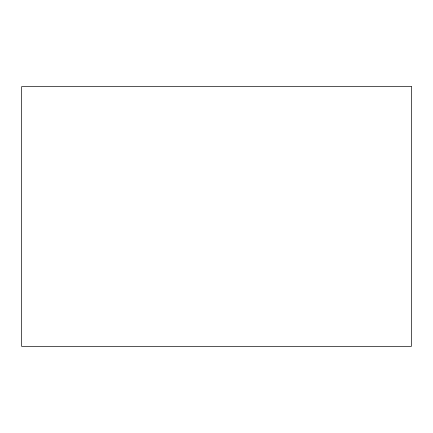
<?xml version="1.0" encoding="UTF-8"?>
<svg xmlns="http://www.w3.org/2000/svg" width="433" height="433" viewBox="0 0 433 433"><rect width="100%" height="100%" fill="white"/><g stroke="black" fill="none" stroke-linecap="round" stroke-linejoin="round"><path stroke-width="0.65" d="M411.35 86.6L21.65 86.6L21.65 346.4L411.35 346.4L411.35 86.6"/></g></svg>
